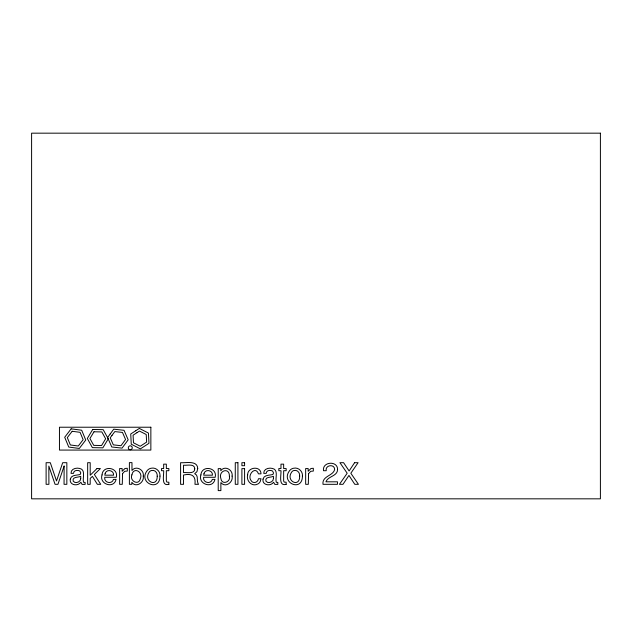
<?xml version="1.0" encoding="UTF-8"?>
<svg xmlns="http://www.w3.org/2000/svg" width="632" height="632" viewBox="0 0 632 632"><rect width="100%" height="100%" fill="white"/><g stroke="black" fill="none" stroke-linecap="round" stroke-linejoin="round"><path stroke-width="0.95" d="M64.116 466.076L64.053 484.317L66.842 484.317L66.842 462.695L62.686 462.695L56.517 480.976L50.307 462.695L46.112 462.695L46.112 484.317L48.909 484.317L48.83 466.076L55.047 484.317L57.947 484.317L64.116 466.076M229.4 476.338C230.988 482.184 221.69 485.281 220.908 478.677C217.929 470.532 229.803 466.764 229.4 476.338M131.906 474.837C129.165 480.952 138.858 485.992 140.296 478.787C143.48 471.756 133.463 466.479 131.906 474.837M143.274 476.133C144.515 482.398 135.959 488.315 131.835 482.303L131.835 484.317L129.394 484.317L129.394 462.616L131.97 462.616L131.97 470.469C135.991 465.113 144.523 469.876 143.274 476.133M159.983 476.101C159.872 492.597 137.523 482.595 147.311 470.453A6.51 6.51 0 0 1 151.111 468.241C155.859 467.056 160.512 471.274 159.983 476.101M247.649 474.909C245.935 480.826 252.057 487.28 257.864 483.962A5.412 5.412 0 0 0 260.25 481.45L261.016 478.74L258.441 478.74C258.132 481.11 255.928 483.038 253.495 482.406A3.247 3.247 0 0 1 251.346 480.889C246.456 475.533 255.502 465.207 258.441 473.85L261.016 473.85C260.913 465.413 247.388 466.985 247.649 474.909M302.436 476.101C302.317 492.597 279.968 482.595 289.756 470.453A6.51 6.51 0 0 1 293.564 468.241C298.304 467.056 302.965 471.274 302.436 476.101M102.036 474.924C98.853 484.231 114.021 489.215 116.083 479.372L113.476 479.372C112.196 484.618 103.672 482.872 104.746 477.279L116.304 477.279C118.832 467.261 102.66 464.868 102.036 474.924M200.905 474.924C197.721 484.231 212.897 489.215 214.951 479.372L212.352 479.372C211.064 484.618 202.54 482.872 203.623 477.279L215.172 477.279C217.708 467.261 201.529 464.868 200.905 474.924M232.102 476.086C233.492 482.303 225.245 488.283 220.876 482.548L220.876 490.606L218.222 490.606L218.222 468.628L220.797 468.628L220.797 470.714C224.637 465.073 233.271 469.845 232.102 476.086M194.759 468.802C194.814 474.403 186.788 472.207 183.525 472.602L183.525 465.207C186.78 465.713 194.617 463.217 194.759 468.802M70.294 479.143C69.062 485.218 77.973 486.679 80.856 482.232L82.113 484.412L85.123 484.389L85.123 482.437L83.543 482.271C82.286 478.053 86.126 469.734 79.648 468.431C76.124 467.467 70.721 468.873 71.021 473.368L73.494 473.368C73.557 470.184 77.625 469.845 79.829 471.014L80.793 472.981L80.161 474.514C76.875 475.39 71.179 474.735 70.294 479.143M263.023 479.143C261.79 485.218 270.693 486.679 273.577 482.232L274.841 484.412L277.843 484.389L277.843 482.437L276.263 482.271C275.007 478.053 278.846 469.734 272.376 468.431C268.845 467.467 263.449 468.873 263.742 473.368L266.214 473.368C266.285 470.184 270.346 469.845 272.558 471.014L273.522 472.981L272.882 474.514C269.595 475.39 263.907 474.735 263.023 479.143M337.575 469.481C337.543 476.362 327.897 476.086 325.954 481.813L337.472 481.813L337.472 484.317L322.999 484.317C321.885 475.92 332.985 476.086 334.644 469.6C334.747 463.612 324.982 464.923 326.207 470.714L323.513 470.714C322.036 461.534 337.733 460.452 337.575 469.481M157.218 476.18C157.463 488.117 142.998 481.118 149.12 472.262A3.602 3.602 0 0 1 151.522 470.524C154.966 469.537 157.66 472.91 157.218 476.18M299.663 476.18C299.908 488.117 285.451 481.118 291.565 472.262A3.602 3.602 0 0 1 293.967 470.524C297.419 469.537 300.105 472.91 299.663 476.18M197.729 468.525L196.931 471.701L194.68 473.692C198.788 475.185 196.497 480.296 197.982 483.354L198.559 484.317L194.964 484.317C195.92 475.864 192.057 473.139 183.525 475.043L183.525 484.317L180.594 484.317L180.594 462.695C185.705 463.185 197.421 460.072 197.729 468.525M80.722 478.432C80.936 482.034 75.216 484.175 73.186 481.149C71.977 476.465 78.178 477.697 80.722 476.299L80.722 478.432M273.443 478.432C273.656 482.034 267.936 484.175 265.914 481.149C264.697 476.465 270.899 477.697 273.443 476.299L273.443 478.432M122.553 473.668L122.284 484.317L119.63 484.317L119.63 468.549L122.15 468.549L122.15 471.274L124.962 468.486L127.301 468.273L127.301 471.069L124.662 471.314L122.553 473.668M308.574 473.668L308.305 484.317L305.659 484.317L305.659 468.549L308.171 468.549L308.171 471.274L310.991 468.486L313.33 468.273L313.33 471.069L310.683 471.314L308.574 473.668M105.189 473.321L104.817 475.177L113.578 475.177C114.1 470.279 106.705 468.715 105.189 473.321M204.057 473.321L203.694 475.177L212.455 475.177C212.968 470.279 205.582 468.715 204.057 473.321M92.73 429.468L87.303 438.442L92.367 447.622L102.85 447.835L108.27 438.861L103.214 429.673L92.73 429.468M94.002 431.774L89.942 438.489L93.734 445.363L101.578 445.521L105.639 438.806L101.847 431.933L94.002 431.774M354.592 462.695L349.117 470.966L343.595 462.695L339.929 462.695L347.189 473.234L339.439 484.317L342.978 484.317L348.967 475.43L354.797 484.317L358.431 484.317L350.823 473.234L358.083 462.695L354.592 462.695M110.165 434.01L107.606 437.518L111.769 446.99L122.055 448.127L128.185 439.785L124.022 430.305L113.728 429.175L110.165 434.01M112.006 435.361L110.229 437.802L113.325 444.865L120.989 445.71L125.563 439.501L122.458 432.43L114.795 431.585L112.006 435.361M71.163 428.844L64.701 437.265L68.762 447.069L79.284 448.459L85.755 440.038L81.686 430.226L71.163 428.844M72.174 431.277L67.316 437.605L70.365 444.975L78.281 446.018L83.132 439.69L80.082 432.32L72.174 431.277M97.004 468.549L90.202 475.248L90.202 462.695L87.658 462.695L87.658 484.317L90.202 484.317L90.202 478.4L92.422 476.37L97.344 484.317L100.725 484.317L94.35 474.458L100.393 468.549L97.004 468.549M135.714 430.771L130.729 433.994L131.258 444.217L140.383 448.878L148.978 443.308L148.449 433.078L139.324 428.417L135.714 430.771M136.97 432.683L133.083 435.195L133.478 442.787L140.249 446.239L146.624 442.1L146.229 434.516L139.459 431.063L136.97 432.683M168.863 484.317C160.82 486.648 164.067 474.727 163.664 470.714L161.531 470.714L161.531 468.549L163.664 468.549L163.664 464.149L166.342 464.149L166.342 468.549L168.863 468.549L168.863 470.714L166.342 470.714L166.342 481.007L166.903 482.113L168.863 482.232L168.863 484.317M286.162 484.317C278.12 486.648 281.366 474.727 280.971 470.714L278.831 470.714L278.831 468.549L280.971 468.549L280.971 464.149L283.65 464.149L283.65 468.549L286.162 468.549L286.162 470.714L283.65 470.714L283.65 481.007L284.202 482.113L286.162 482.232L286.162 484.317M600.4 133.17L31.6 133.17L31.6 498.83L600.4 498.83L600.4 133.17M150.858 427.224L59.455 427.224L59.455 450.071L150.858 450.071L150.858 427.224M237.924 462.695L235.27 462.695L235.27 484.317L237.924 484.317L237.924 462.695M244.592 462.695L241.898 462.695L241.898 465.697L244.592 465.697L244.592 462.695M244.592 468.628L241.898 468.628L241.898 484.317L244.592 484.317L244.592 468.628M129.291 449.494A1.983 1.983 0 0 0 132.262 447.78A1.983 1.983 0 0 0 129.291 446.066A1.983 1.983 0 0 0 129.291 449.494"/></g></svg>
